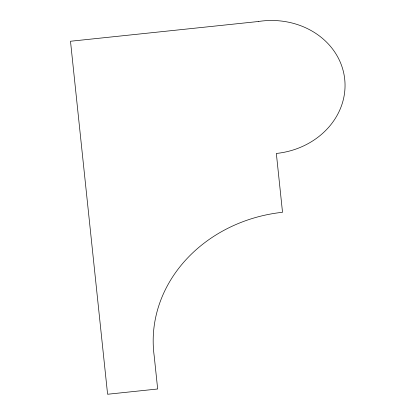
<?xml version="1.0" encoding="UTF-8"?>
<svg xmlns="http://www.w3.org/2000/svg" width="415" height="415" viewBox="0 0 415 415"><rect width="100%" height="100%" fill="white"/><g stroke="black" fill="none" stroke-linecap="round" stroke-linejoin="round"><path stroke-width="0.62" d="M258.249 21.518L70.498 41.251L107.599 394.25L157.669 388.99L154.188 355.894A143.03 126.051 -6 0 1 282.522 212.288L276.338 153.451A75.577 66.608 -6 0 0 344.502 77.455A75.577 66.608 -6 0 0 258.249 21.518"/></g></svg>
